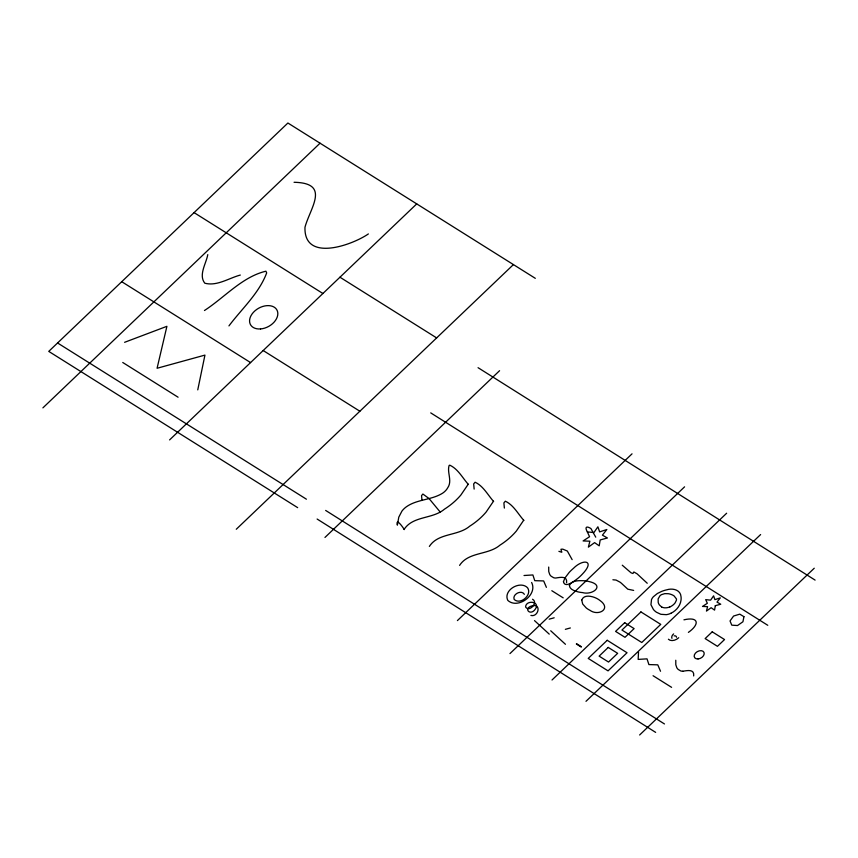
<?xml version="1.0" encoding="UTF-8"?>
<svg xmlns="http://www.w3.org/2000/svg" width="858" height="858" viewBox="0 0 858 858"><rect width="100%" height="100%" fill="white"/><g stroke="black" fill="none" stroke-linecap="round" stroke-linejoin="round"><path stroke-width="1.29" d="M638.513 652.112L638.159 659.405L647.018 658.858L648.895 664.575L657.786 664.843L660.531 671.256M548.702 567.052L548.734 571.535L549.731 574.474A14.425 9.91 -29.2 0 0 551.211 576.276L553.667 577.713A7.733 5.309 -29.2 0 0 555.78 578.024C560.07 577.37 567.556 575.579 566.602 582.732M675.772 660.263L675.804 664.746L676.79 667.685A14.425 9.91 -29.2 0 0 678.281 669.487L680.726 670.924A7.733 5.309 -29.2 0 0 682.85 671.235M197.758 389.875L204.944 355.105L157.078 368.264L166.913 326.319L124.603 342.31M207.775 254.622C206.295 263.342 198.262 275.075 204.815 283.204C216.902 286.465 228.957 278.089 240.315 275.053M468.232 484.212L460.875 495.023A53.099 36.486 -29.2 0 1 444.487 509.148C432.668 519.262 412.998 515.637 404.118 529.397M493.489 501.233L486.132 512.044A53.099 36.486 -29.2 0 1 469.744 526.168C457.915 536.282 438.245 532.657 429.365 546.417M523.712 520.205L516.366 531.027A53.099 36.486 -29.2 0 1 499.978 545.141C488.148 555.265 468.479 551.63 459.598 565.39M228.947 325.89C241.838 308.708 259.084 293.339 266.677 272.898L265.916 271.203C242.342 276.748 224.464 297.544 204.461 310.51M42.9 407.872L320.045 143.2M169.594 439.907L416.731 203.893M236.272 529.257L513.416 264.596M324.957 537.451L499.581 370.688M457.411 620.591L632.035 453.839M509.963 653.582L684.577 486.829M552.026 679.986L726.64 513.234M585.993 701.318L760.617 534.555M639.628 734.984L814.253 568.221M688.395 632.378C699.699 624.463 699.152 616.312 683.933 619.83M368.372 233.934C352.252 245.066 303.786 262.687 304.976 227.263C310.21 207.722 330.823 183.022 294.058 182.282M670.956 613.266C676.072 610.832 680.244 605.973 681.005 600.257A23.305 16.012 -29.2 0 0 681.005 596.557C680.512 589.607 672.361 587.987 666.827 589.811A24.85 17.074 -29.2 0 0 661.808 591.334L657.357 593.511L653.378 596.739A10.532 7.239 -29.2 0 0 651.512 599.581L650.943 604.718L653.421 609.502A29.955 20.581 -29.2 0 0 656.477 612.247L660.875 614.307L666.312 614.66A11.797 8.108 -29.2 0 0 670.956 613.266M549.174 619.165L554.171 617.792M565.368 629.332L570.366 627.959M612.891 579.772L616.055 580.062L620.044 582.174A8.805 2.252 46.3 0 1 621.535 583.365L627.777 589.178L633.654 590.411M524.024 575.504L532.893 574.957L534.759 580.673L543.661 580.93L546.396 587.355M682.85 671.235C687.14 670.581 694.626 668.79 693.672 675.943M587.333 531.885L593.908 532.571L597.897 526.801L599.635 531.874L606.831 529.525L602.423 535.156L607.41 537.987L600.182 539.95L599.206 545.827L594.594 542.631L588.384 547.136L589.875 541.194L583.108 540.937L589.564 536.722L587.333 531.885A13.556 3.464 46.3 0 1 590.937 528.56L595.742 537.162M530.909 615.422C538.116 617.449 541.741 603.957 532.7 605.662C522.468 607.914 530.265 616.891 535.499 608.89C540.465 601.394 525.89 599.624 525.589 606.971C528.936 612.612 538.803 602.67 532.539 599.238M558.901 551.329L561.7 552.241A2.52 0.643 46.3 0 0 561.786 552.026L561.035 549.774A4.966 1.266 46.3 0 1 561.046 549.238L562.784 549.152L567.331 551.04L572.136 559.641M661.657 606.992L659.448 605.008A16.892 11.604 -29.2 0 1 658.204 602.402L658.14 598.916L659.952 595.784A5.019 3.453 -29.2 0 1 661.593 594.605L664.8 593.639L668.371 593.715A20.935 14.382 -29.2 0 1 674.056 595.892L676.415 598.884A5.974 4.097 -29.2 0 1 676.372 600.3L675.192 602.734A9.567 6.574 -29.2 0 1 672.447 605.469L671.46 606.123A8.505 5.845 -29.2 0 1 669.841 606.938M535.317 278.335L287.902 123.016L48.756 351.394L297.662 507.646M339.961 277.22L436.647 337.913M194.069 212.612L322.908 293.5M263.181 350.536L359.867 411.229M121.729 281.703L250.568 362.58M551.812 590.712L563.191 597.854M653.067 675.718L671.6 687.344M576.608 643.715L581.402 646.728M576.329 643.993L581.123 646.996M122.748 362.484L178.078 397.211M57.572 342.975L306.413 499.195M478.056 367.685L815.1 580.105M430.727 412.88L767.771 625.3M325.654 510.435L664.467 723.959M317.117 519.036L655.651 732.378M550.707 630.769L565.454 644.304M534.502 620.602L549.249 634.137M622.275 565.207L631.113 572.854L632.957 573.487L633.837 571.975L637.076 573.82L647.243 583.258M523.841 520.431C518.028 513.921 513.502 504.954 505.33 501.201L503.893 502.906L504.365 508.065M493.607 501.458C487.794 494.948 483.269 485.982 475.096 482.217L473.67 483.923L474.142 489.081M468.361 484.438C462.548 477.927 458.022 468.961 449.839 465.197L449.152 465.379C446.771 472.372 452.574 480.834 447.737 487.762A12.924 8.88 -29.2 0 1 442.631 493.178C431.606 500.128 417.363 499.142 406.574 506.66A16.087 11.047 -29.2 0 0 401.93 511.111L398.798 517.138L397.351 525.15C395.452 516.977 403.185 527.402 404.236 529.611M440.133 511.969L429.043 498.53L422.876 494.036L421.546 495.624L421.986 500.439M531.617 582.475C537.998 594.862 517.835 609.62 507.818 600.396C502.863 590.293 520.034 580.19 527.52 587.709C532.571 594.83 520.248 605.351 514.156 599.41C512.162 594.229 521.525 589.446 524.367 594.315M678.699 637.73A7.196 4.944 -29.2 0 1 668.403 639.231M671.953 638.331A4.848 3.325 -29.2 0 1 673.637 633.912M674.131 635.875A2.746 1.888 -29.2 0 1 676.501 637.247M669.841 606.928A9.61 6.607 -29.2 0 1 661.668 606.981M569.39 585.446C569.605 589.435 574.452 590.797 577.638 591.773A36.572 25.129 -29.2 0 0 582.571 592.599C592.857 595.559 605.405 585.135 589.038 581.552A36.572 25.129 -29.2 0 0 584.094 580.727C579.214 580.63 571.707 580.147 569.39 585.446M581.745 600.117L582.711 604.053L586.239 607.957A36.572 25.129 -29.2 0 0 589.961 610.295C598.348 616.484 611.711 608.901 600.117 600.6A36.572 25.129 -29.2 0 0 596.396 598.262C592.117 596.117 583.719 594.122 581.745 600.117M563.459 581.681C564.875 588.92 575.128 580.512 578.228 578.056A36.572 25.129 -29.2 0 0 582.432 574.045C595.57 560.371 583.226 558.419 573.412 568.382A36.572 25.129 -29.2 0 0 569.208 572.393L564.982 577.927L563.459 581.681M715.304 605.694L714.575 610.113L711.121 607.711L706.456 611.089L707.571 606.638L702.498 606.434L707.346 603.271L705.673 599.645L710.596 600.16L713.599 595.838L714.896 599.645L720.291 597.876L716.988 602.101L720.731 604.225L715.304 605.694M743.94 616.688L742.942 621.75L737.537 625.536L731.788 625.171L730.029 620.956L733.59 616.044L739.778 614.146L743.94 616.688M624.699 622.694L615.583 631.402L624.999 637.312L634.116 628.603L624.699 622.694M607.207 640.293L588.223 658.418L608.054 670.87L627.037 652.745L607.207 640.293M640.926 611.926L621.943 630.051L641.773 642.503L660.757 624.377L640.926 611.926M608.236 647.425L599.12 656.134L608.536 662.044L617.653 653.335L608.236 647.425M712.226 631.82L705.137 638.588L717.46 646.321L724.538 639.553L712.226 631.82M698.058 658.944A5.373 3.689 -29.2 0 0 703.989 652.412A5.373 3.689 -29.2 0 0 695.506 653.067A5.373 3.689 -29.2 0 0 698.058 658.944M260.542 328.936A15.112 10.382 -29.2 0 0 277.209 310.564A15.112 10.382 -29.2 0 0 253.357 312.387A15.112 10.382 -29.2 0 0 260.542 328.936"/></g></svg>
